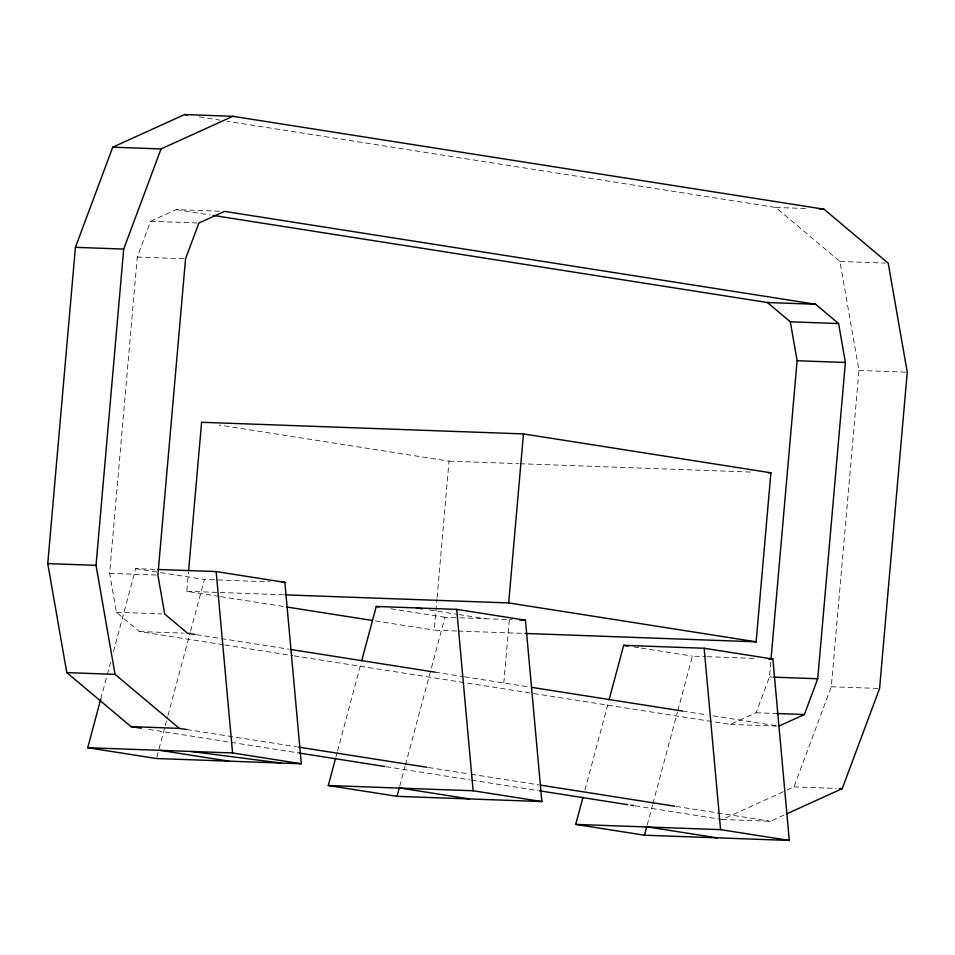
<?xml version="1.0" encoding="UTF-8"?>
<svg xmlns="http://www.w3.org/2000/svg" width="955" height="955" viewBox="0 0 955 955"><rect width="100%" height="100%" fill="white"/><g stroke="black" fill="none" stroke-linecap="round" stroke-linejoin="round"><path stroke-width="0.72" stroke-dasharray="4.78 3.58" d="M223.375 644.744L139.358 631.542L116.403 612.262L109.61 573.322L137.281 257.05L150.615 221.285L176.269 209.634L220.163 211.222M219.208 596.398L186.81 591.3L188.493 572.033M456.597 630.992L434.25 630.181L436.972 599.048M437.104 597.567L449.029 461.158L219.268 425.059M503.798 682.98L509.349 619.592M294.128 655.87L730.456 724.427L756.109 712.776L769.443 677.011L770.864 660.681M787.195 789.964L793.963 786.884L831.304 686.729L858.975 370.456L839.934 261.455L775.687 207.438L227.338 121.273M100.764 699.024L106.912 676.104M107.294 674.672L111.126 660.347M113.43 651.752L135.682 568.667L156.536 569.419M156.835 757.088L164.893 727.006M165.287 725.573L167.579 716.978M167.961 715.546L190.212 632.461M190.606 631.028L204.406 579.458L269.978 581.834M335.957 756.873L337.115 752.576M337.497 751.143L361.276 662.328M399.703 786.299L405.075 766.244M405.457 764.812L444.97 617.264L458.388 617.754M584.938 790.024L608.717 701.209M647.144 825.18L652.516 805.125M652.898 803.692L677.453 712.012M677.835 710.58L692.411 656.145L705.829 656.634M635.171 805.841L722.135 819.509L785.834 790.573M722.135 819.509L770.41 821.252L785.32 814.484M775.687 207.438L806.402 208.548M150.615 221.285L197.434 222.981M839.934 261.455L885.285 263.091M137.281 257.05L184.1 258.745M858.975 370.456L907.25 372.199M449.029 461.158L518.565 463.676M520.045 463.724L753.089 472.152M109.61 573.322L156.429 575.017M186.81 591.3L283.671 594.798M459.88 617.801L512.274 619.7M116.403 612.262L161.765 613.898M458.09 631.052L523.65 633.416M139.358 631.542L183.241 633.129M707.309 656.682L754.999 658.413M769.443 677.011L772.368 677.119M831.304 686.729L879.579 688.483M756.109 712.776L776.594 713.516M730.456 724.427L777.275 726.122M793.963 786.884L836.389 788.412M199.32 116.868L219.96 120.115M176.269 209.634L210.172 214.959M429.643 609.982L457.421 614.351M458.889 614.578L485.212 618.721M135.682 568.667L159.079 572.343M160.536 572.57L204.406 579.458M390.87 608.765L444.97 617.264M633.917 646.953L639.766 647.872M641.223 648.099L692.411 656.145M220.689 596.624L285.485 606.807M375.327 620.929L434.25 630.181M196.467 634.681L289.258 649.257M435.074 672.177L463.056 676.57M464.524 676.797L530.168 687.123M682.503 711.057L707.297 714.949M713.122 715.868L777.275 725.943M224.855 644.983L292.66 655.631M186.691 729.525L297.244 746.894M428.437 767.51L469.705 774.004M471.185 774.23L538.99 784.891M676.08 806.426L770.41 821.252M148.729 729.405L229.797 742.142M231.277 742.369L299.082 753.029M386.047 766.698L470.075 779.901M471.543 780.128L537.88 790.549"/><path stroke-width="1.43" d="M141.352 728.247L131.038 726.624L66.79 672.607L47.75 563.605L75.421 247.333L112.75 147.177L184.59 114.552L232.865 116.307L823.962 209.193L888.21 263.198L907.25 372.199L879.579 688.483L842.25 788.627L786.681 813.863M186.691 729.525L179.313 728.367L115.066 674.361L96.025 565.348L123.696 249.076L161.037 148.932L232.865 116.307M188.624 570.541L201.601 422.277L523.471 433.916L770.9 472.797L756.121 641.82L525.143 633.463M756.121 641.82L508.681 602.927L523.471 433.916M770.995 659.201L797.115 360.739L790.31 321.811L767.366 302.52L213.12 215.424M778.731 726.182L804.385 714.519L817.719 678.754L845.39 362.482L838.597 323.554L815.642 304.263L224.544 211.377L198.891 223.028L185.556 258.793L157.885 575.077L164.69 614.005L187.634 633.296L194.999 634.454M158.029 569.467L216.152 571.568L284.877 582.371L301.303 763.761L156.453 758.521L87.729 747.729L100.764 699.024M361.659 660.896L376.246 606.461L456.705 609.374L525.441 620.177L541.867 801.555L397.017 796.327L328.293 785.523L335.575 758.306M397.017 796.327L399.321 787.732M609.099 699.776L623.675 645.341L704.145 648.254L772.882 659.057L789.296 840.448L644.458 835.207L575.722 824.404L583.016 797.186M644.458 835.207L646.762 826.612M112.75 147.177L161.037 148.932M819.569 209.026L823.962 209.193M75.421 247.333L123.696 249.076M767.366 302.52L815.642 304.263M790.31 321.811L838.597 323.554M797.115 360.739L845.39 362.482M767.939 472.689L770.9 472.797M47.75 563.605L96.025 565.348M281.904 582.264L284.877 582.371M285.163 594.858L508.681 602.927M519.592 619.962L525.441 620.177M768.405 658.89L772.882 659.057M773.825 677.167L817.719 678.754M66.79 672.607L115.066 674.361M776.594 713.516L804.385 714.519M131.038 726.624L179.313 728.367M87.729 747.729L232.566 752.958L301.303 763.761M839.326 788.52L842.25 788.627M328.293 785.523L473.131 790.764L541.867 801.555M575.722 824.404L720.571 829.644L789.296 840.448M191.287 751.466L280.782 763.021M184.59 114.552L187.538 115.018M416.476 607.917L422.325 608.836M376.246 606.461L379.171 606.926M623.675 645.341L628.068 646.034M286.966 607.046L372.39 620.464M290.738 649.496L435.074 672.177M531.637 687.349L682.503 711.057M298.712 747.132L426.957 767.283M540.458 785.117L674.6 806.199M299.082 753.029L384.579 766.459M539.348 790.788L627.793 804.683M630.742 805.149L633.69 805.614M160.142 750.343L228.878 761.147M400.706 788.138L469.442 798.941M648.147 827.03L716.883 837.822M704.145 648.254L720.571 829.644M456.705 609.374L473.131 790.764M216.152 571.568L232.566 752.958"/></g></svg>
